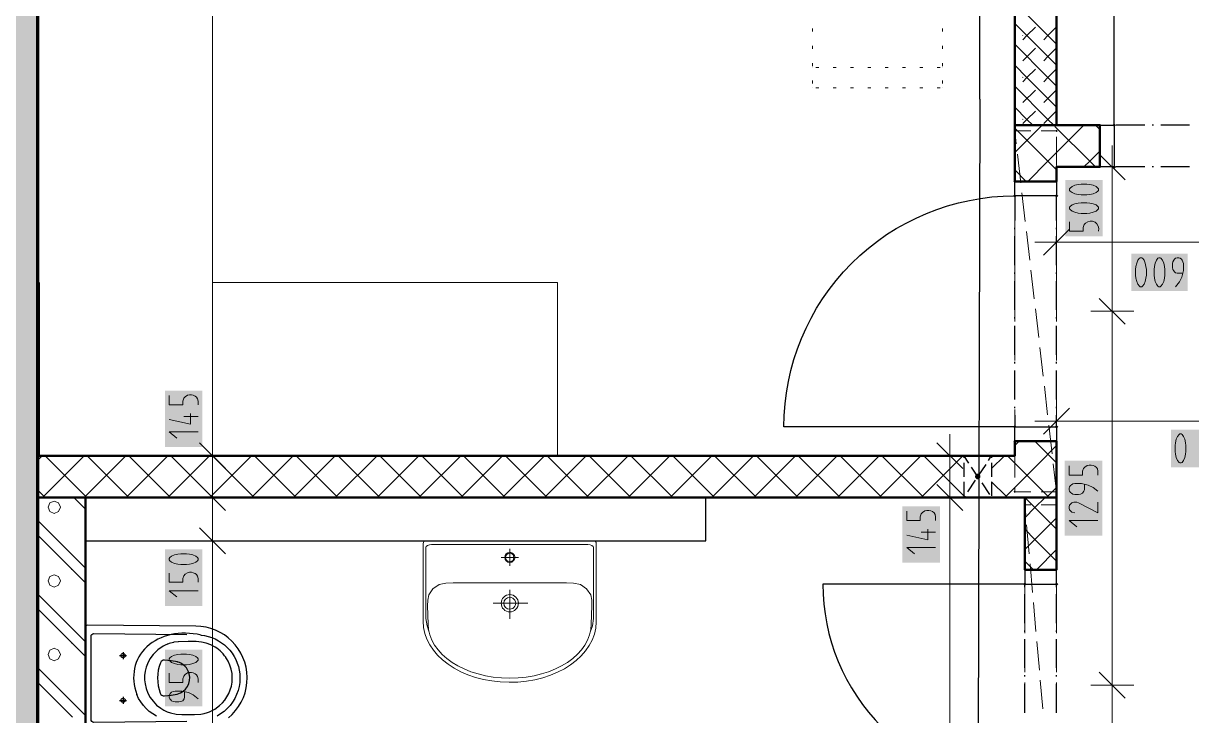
# Model space of a CAD drawing. Header units: millimetres. Extents: x 0 to 594, y 0 to 420.
# Drawn here: x 347.03 to 388.53, y 270.08 to 294.66 of the extents above; entities that cross this region are included whole.
import ezdxf

# ---------------------------------------------------------------- set-up
doc = ezdxf.new("R2010")
doc.units = ezdxf.units.MM
doc.header["$LTSCALE"] = 8
for name, color, linetype in [('PDF_Dvere', 7, 'Continuous'), ('PDF_Instalacni prizdivka do 1m', 7, 'Continuous'), ('PDF_Instalacni prizdivky', 7, 'Continuous'), ('PDF_Koty delkove', 7, 'Continuous'), ('PDF_Kuchyne', 7, 'Continuous'), ('PDF_Nabytek', 7, 'Continuous'), ('PDF_Popis Prostupy', 7, 'Continuous'), ('PDF_Preklady', 7, 'Continuous'), ('PDF_Pricky zdene', 7, 'Continuous'), ('PDF_Prostupy', 7, 'Continuous'), ('PDF_Sanita', 7, 'Continuous'), ('PDF_Steny obvodove nosne', 7, 'Continuous'), ('RED_2.5mm^2', 1, 'Continuous')]:
    doc.layers.add(name, color=color, linetype=linetype)

msp = doc.modelspace()

# ---------------------------------------------------------------- linework, layer by layer
at = {"layer": 'PDF_Dvere', "lineweight": 25}
for points in [[(385.782, 291.046), (385.782, 299.246, -0.414214), (393.982, 291.046), (393.788, 291.046)], [(382.246, 280.743), (382.246, 280.335), (374.046, 280.335, -0.414214), (382.246, 288.535), (382.246, 287.661)], [(382.605, 274.749), (375.43, 274.749, 0.414214), (382.605, 267.574), (382.605, 268.033)]]:
    msp.add_lwpolyline(points, format="xyb", dxfattribs=at)
for points in [[(385.782, 289.56), (385.27, 289.56), (385.27, 291.046), (385.782, 291.046)], [(383.732, 289.047), (383.732, 288.535), (382.246, 288.535), (382.246, 289.047)], [(383.732, 280.335), (383.732, 279.823), (382.246, 279.823), (382.246, 280.335)], [(383.732, 274.749), (383.732, 275.261), (382.605, 275.261), (382.605, 274.749)]]:
    msp.add_lwpolyline(points, close=True, dxfattribs=at)
for points in [[(386.87, 291.046), (385.845, 291.046)], [(387.177, 291.046), (387.126, 291.046)], [(388.458, 291.046), (387.433, 291.046)], [(386.87, 289.56), (385.845, 289.56)], [(387.177, 289.56), (387.126, 289.56)], [(388.458, 289.56), (387.433, 289.56)], [(383.732, 287.661), (383.732, 288.535)], [(382.246, 287.354), (382.246, 287.405)], [(383.732, 287.354), (383.732, 287.405)], [(382.246, 286.073), (382.246, 287.098)], [(383.732, 286.073), (383.732, 287.098)], [(382.246, 285.765), (382.246, 285.816)], [(383.732, 285.765), (383.732, 285.816)], [(382.246, 284.484), (382.246, 285.509)], [(383.732, 284.484), (383.732, 285.509)], [(382.246, 284.176), (382.246, 284.228)], [(382.246, 282.895), (382.246, 283.92)], [(383.732, 284.176), (383.732, 284.228)], [(383.732, 282.895), (383.732, 283.92)], [(382.246, 282.588), (382.246, 282.639)], [(383.732, 282.588), (383.732, 282.639)], [(382.246, 281.306), (382.246, 282.331)], [(383.732, 281.306), (383.732, 282.331)], [(382.246, 280.999), (382.246, 281.05)], [(383.732, 280.999), (383.732, 281.05)], [(383.732, 280.335), (383.732, 280.743)], [(382.605, 274.644), (382.605, 274.695)], [(382.605, 273.363), (382.605, 274.388)], [(383.732, 274.644), (383.732, 274.695)], [(383.732, 273.363), (383.732, 274.388)], [(382.605, 273.055), (382.605, 273.106)], [(383.732, 273.055), (383.732, 273.106)], [(382.605, 271.774), (382.605, 272.799)], [(383.732, 271.774), (383.732, 272.799)], [(382.605, 271.466), (382.605, 271.518)], [(383.732, 271.466), (383.732, 271.518)], [(382.605, 270.185), (382.605, 271.21)], [(383.732, 270.185), (383.732, 271.21)]]:
    msp.add_lwpolyline(points, dxfattribs=at)
at = {"layer": 'PDF_Dvere', "lineweight": 25, "transparency": 33554559}
for points in [[(385.846, 291.046), (385.782, 290.982), (385.782, 291.11), (385.718, 291.046)], [(385.846, 289.56), (385.782, 289.496), (385.782, 289.624), (385.718, 289.56)], [(382.246, 288.471), (382.182, 288.535), (382.31, 288.535), (382.246, 288.599)], [(383.732, 288.471), (383.668, 288.535), (383.796, 288.535), (383.732, 288.599)], [(382.246, 280.271), (382.182, 280.335), (382.31, 280.335), (382.246, 280.399)], [(383.732, 280.271), (383.668, 280.335), (383.796, 280.335), (383.732, 280.399)], [(382.605, 274.685), (382.541, 274.749), (382.669, 274.749), (382.605, 274.813)], [(383.732, 274.685), (383.668, 274.749), (383.796, 274.749), (383.732, 274.813)]]:
    msp.add_solid(points, dxfattribs=at)
at = {"layer": 'PDF_Instalacni prizdivka do 1m', "lineweight": 25}
msp.add_lwpolyline([(371.279, 277.824), (349.241, 277.824), (349.241, 276.286), (371.279, 276.286)], close=True, dxfattribs=at)
at = {"layer": 'PDF_Instalacni prizdivky', "lineweight": 50}
msp.add_lwpolyline([(347.55, 277.824), (347.55, 266.549), (349.241, 266.549), (349.241, 277.824), (347.601, 277.824)], close=True, dxfattribs=at)
at = {"layer": 'PDF_Instalacni prizdivky', "lineweight": 9}
for points in [[(348.127, 277.697), (347.971, 277.633), (347.907, 277.478), (347.971, 277.323), (348.127, 277.258), (348.282, 277.323), (348.346, 277.478)], [(348.346, 277.478), (348.282, 277.633), (348.127, 277.697)], [(349.241, 277.409), (348.826, 277.824)], [(349.241, 275.318), (349.042, 275.518), (348.78, 275.779), (347.55, 277.009)], [(348.519, 275.518), (347.55, 276.486)], [(349.241, 276.237), (349.214, 276.171), (349.241, 276.105)], [(348.78, 275.256), (348.519, 275.518)], [(349.241, 274.795), (348.78, 275.256)], [(349.241, 272.704), (349.042, 272.904), (348.78, 273.165), (347.55, 274.395)], [(348.519, 272.904), (347.55, 273.872)], [(349.241, 273.623), (349.214, 273.557), (349.241, 273.491)], [(348.78, 272.642), (348.519, 272.904)], [(349.241, 272.181), (348.78, 272.642)], [(349.241, 270.09), (349.042, 270.29), (348.78, 270.551), (347.55, 271.781)], [(348.519, 270.29), (347.55, 271.259)], [(349.241, 271.01), (349.214, 270.944), (349.241, 270.877)], [(348.78, 270.029), (348.519, 270.29)]]:
    msp.add_lwpolyline(points, dxfattribs=at)
for points in [[(348.127, 275.084), (347.971, 275.019), (347.907, 274.864), (347.971, 274.709), (348.127, 274.645), (348.282, 274.709), (348.346, 274.864), (348.282, 275.019)], [(348.127, 272.47), (347.971, 272.406), (347.907, 272.25), (347.971, 272.095), (348.127, 272.031), (348.282, 272.095), (348.346, 272.25), (348.282, 272.406)]]:
    msp.add_lwpolyline(points, close=True, dxfattribs=at)
at = {"layer": 'PDF_Instalacni prizdivky', "lineweight": 9, "transparency": 33554559}
for points in [[(348.741, 275.251), (348.718, 275.274), (348.764, 275.274), (348.741, 275.298)], [(348.741, 272.638), (348.718, 272.661), (348.764, 272.661), (348.741, 272.684)]]:
    msp.add_solid(points, dxfattribs=at)
at = {"layer": 'PDF_Koty delkove', "lineweight": 18}
for points in [[(353.751, 253.839), (353.751, 256.453), (353.751, 264.96), (353.751, 266.549), (353.751, 276.286), (353.751, 277.824), (353.751, 279.31), (353.751, 340.194), (353.751, 344.089)], [(385.713, 289.56), (385.713, 290.329)], [(386.174, 289.099), (385.251, 290.021)], [(386.481, 289.56), (385.713, 289.56), (384.944, 289.56)], [(385.713, 259.169), (385.713, 271.161), (385.713, 284.435), (385.713, 289.56)], [(384.81, 288.95), (384.605, 288.95), (384.504, 288.936), (384.384, 288.909), (384.281, 288.868), (384.213, 288.814), (384.196, 288.786), (384.196, 288.731), (384.213, 288.704), (384.281, 288.649), (384.384, 288.608), (384.504, 288.58), (384.605, 288.566), (384.81, 288.566), (384.913, 288.58), (385.033, 288.608), (385.135, 288.649), (385.204, 288.704)], [(385.204, 288.704), (385.221, 288.731), (385.221, 288.786), (385.204, 288.814), (385.135, 288.868), (385.033, 288.909), (384.913, 288.936), (384.81, 288.95)], [(383.732, 287.657), (383.732, 286.888), (383.732, 286.12)], [(384.194, 287.35), (383.271, 286.427)], [(383.732, 286.888), (382.964, 286.888)], [(410.023, 286.888), (404.431, 286.888), (399.978, 286.888), (398.492, 286.888), (389.882, 286.888), (383.732, 286.888)], [(386.538, 285.923), (386.538, 285.718), (386.552, 285.617), (386.58, 285.497), (386.621, 285.394), (386.675, 285.326), (386.703, 285.309), (386.757, 285.309), (386.785, 285.326), (386.839, 285.394), (386.88, 285.497), (386.908, 285.617), (386.922, 285.718), (386.922, 285.923), (386.908, 286.026), (386.88, 286.146), (386.839, 286.248), (386.785, 286.317), (386.757, 286.334)], [(386.757, 286.334), (386.703, 286.334), (386.675, 286.317), (386.621, 286.248), (386.58, 286.146), (386.552, 286.026), (386.538, 285.923)], [(388.208, 285.787), (388.017, 285.787), (387.962, 285.804), (387.921, 285.838), (387.894, 285.873), (387.867, 285.923), (387.853, 285.992), (387.853, 286.128), (387.867, 286.197), (387.894, 286.248), (387.921, 286.282), (387.962, 286.317), (388.017, 286.334), (388.071, 286.334), (388.126, 286.317)], [(388.126, 286.317), (388.167, 286.282), (388.194, 286.248), (388.222, 286.197), (388.236, 286.128), (388.236, 285.89), (388.181, 285.651), (388.099, 285.48), (387.962, 285.309)], [(386.174, 283.974), (385.251, 284.896)], [(386.481, 284.435), (385.713, 284.435), (384.944, 284.435)], [(352.214, 281.442), (352.214, 281.113), (352.691, 281.113), (352.691, 281.25), (352.726, 281.346), (352.777, 281.401), (352.863, 281.455), (352.93, 281.469), (352.999, 281.469), (353.068, 281.455), (353.135, 281.428), (353.186, 281.387), (353.221, 281.333), (353.239, 281.25)], [(353.239, 281.25), (353.239, 281.113)], [(384.194, 281), (383.271, 280.078)], [(383.732, 281.308), (383.732, 280.539), (383.732, 279.77)], [(352.965, 280.812), (352.965, 280.428), (352.214, 280.593)], [(353.239, 280.703), (352.726, 280.703)], [(383.732, 280.539), (382.964, 280.539)], [(410.075, 280.539), (406.452, 280.539), (399.62, 280.539), (398.492, 280.539), (383.732, 280.539)], [(353.239, 280.155), (352.214, 280.155), (352.486, 279.936)], [(354.212, 278.849), (353.29, 279.771)], [(380.407, 278.849), (379.484, 279.771)], [(379.946, 279.31), (379.946, 280.079)], [(354.52, 279.31), (353.751, 279.31), (352.983, 279.31)], [(380.714, 279.31), (379.946, 279.31), (379.177, 279.31)], [(379.946, 253.839), (379.946, 256.606), (379.946, 257.631), (379.946, 277.824), (379.946, 279.31)], [(384.175, 278.949), (384.175, 278.62), (384.653, 278.62), (384.653, 278.757), (384.688, 278.852), (384.739, 278.907), (384.824, 278.962), (384.892, 278.976), (384.96, 278.976), (385.029, 278.962), (385.097, 278.935), (385.148, 278.894), (385.183, 278.839), (385.2, 278.757), (385.2, 278.62)], [(354.212, 277.363), (353.29, 278.285)], [(380.407, 277.363), (379.484, 278.285)], [(385.2, 278.045), (385.029, 278.182), (384.858, 278.264), (384.619, 278.319), (384.379, 278.319), (384.311, 278.305), (384.26, 278.278), (384.226, 278.25), (384.192, 278.209), (384.175, 278.154), (384.175, 278.1), (384.192, 278.045), (384.226, 278.004), (384.26, 277.977), (384.311, 277.949), (384.379, 277.935), (384.516, 277.935), (384.584, 277.949), (384.653, 277.977), (384.704, 278.045), (384.721, 278.1), (384.721, 278.291)], [(354.52, 277.824), (353.751, 277.824), (352.983, 277.824)], [(380.714, 277.824), (379.946, 277.824), (379.177, 277.824)], [(384.448, 277.662), (384.345, 277.662), (384.278, 277.634), (384.226, 277.593), (384.192, 277.552), (384.175, 277.497), (384.175, 277.443), (384.192, 277.388), (384.226, 277.347), (384.278, 277.306), (384.379, 277.278)], [(385.2, 277.662), (385.2, 277.278), (384.516, 277.634), (384.448, 277.662)], [(378.408, 277.336), (378.408, 277.007), (378.886, 277.007), (378.886, 277.144), (378.921, 277.24), (378.972, 277.295), (379.057, 277.349), (379.125, 277.363), (379.193, 277.363), (379.262, 277.349), (379.33, 277.322), (379.381, 277.281), (379.416, 277.226), (379.433, 277.144), (379.433, 277.007)], [(385.2, 277.004), (384.175, 277.004), (384.448, 276.786)], [(354.212, 275.825), (353.29, 276.748)], [(379.159, 276.706), (379.159, 276.322), (378.408, 276.487)], [(379.433, 276.597), (378.921, 276.597)], [(354.52, 276.286), (353.751, 276.286), (352.983, 276.286)], [(379.433, 276.049), (378.408, 276.049), (378.681, 275.83)], [(352.214, 275.141), (352.214, 274.813), (352.691, 274.813), (352.691, 274.95), (352.726, 275.045), (352.777, 275.1), (352.863, 275.154)], [(352.863, 275.154), (352.93, 275.168), (352.999, 275.168), (353.068, 275.154), (353.135, 275.127), (353.186, 275.086), (353.221, 275.032), (353.239, 274.95), (353.239, 274.813)], [(353.239, 274.511), (352.214, 274.511), (352.486, 274.293)], [(352.214, 271.582), (352.214, 271.254), (352.691, 271.254), (352.691, 271.391), (352.726, 271.486), (352.777, 271.541), (352.863, 271.596), (352.93, 271.61), (352.999, 271.61), (353.068, 271.596), (353.135, 271.568), (353.186, 271.527), (353.221, 271.473), (353.239, 271.391), (353.239, 271.254)], [(386.174, 270.7), (385.251, 271.623)], [(386.481, 271.161), (385.713, 271.161), (384.944, 271.161)], [(353.239, 270.679), (353.068, 270.816), (352.896, 270.898), (352.658, 270.952), (352.418, 270.952), (352.35, 270.938), (352.299, 270.911), (352.265, 270.884), (352.23, 270.843), (352.214, 270.788), (352.214, 270.734), (352.23, 270.679), (352.265, 270.638), (352.299, 270.611), (352.35, 270.583), (352.418, 270.569), (352.555, 270.569), (352.623, 270.583)], [(352.623, 270.583), (352.691, 270.611), (352.743, 270.679), (352.76, 270.734), (352.76, 270.925)]]:
    msp.add_lwpolyline(points, dxfattribs=at)
for points in [[(384.81, 288.293), (384.605, 288.293), (384.504, 288.279), (384.384, 288.252), (384.281, 288.211), (384.213, 288.157), (384.196, 288.129), (384.196, 288.074), (384.213, 288.046), (384.281, 287.992), (384.384, 287.951), (384.504, 287.923), (384.605, 287.909), (384.81, 287.909), (384.913, 287.923), (385.033, 287.951), (385.135, 287.992), (385.204, 288.046), (385.221, 288.074), (385.221, 288.129), (385.204, 288.157), (385.135, 288.211), (385.033, 288.252), (384.913, 288.279)], [(387.196, 285.923), (387.196, 285.718), (387.21, 285.617), (387.237, 285.497), (387.278, 285.394), (387.332, 285.326), (387.36, 285.309), (387.414, 285.309), (387.442, 285.326), (387.496, 285.394), (387.537, 285.497), (387.565, 285.617), (387.579, 285.718), (387.579, 285.923), (387.565, 286.026), (387.537, 286.146), (387.496, 286.248), (387.442, 286.317), (387.414, 286.334), (387.36, 286.334), (387.332, 286.317), (387.278, 286.248), (387.237, 286.146), (387.21, 286.026)], [(387.945, 279.668), (387.945, 279.463), (387.959, 279.362), (387.986, 279.242), (388.027, 279.14), (388.082, 279.071), (388.11, 279.055), (388.164, 279.055), (388.192, 279.071), (388.246, 279.14), (388.287, 279.242), (388.315, 279.362), (388.329, 279.463), (388.329, 279.668), (388.315, 279.771), (388.287, 279.891), (388.246, 279.993), (388.192, 280.062), (388.164, 280.08), (388.11, 280.08), (388.082, 280.062), (388.027, 279.993), (387.986, 279.891), (387.959, 279.771)], [(352.828, 275.825), (352.623, 275.825), (352.521, 275.811), (352.401, 275.784), (352.299, 275.743), (352.23, 275.689), (352.214, 275.661), (352.214, 275.607), (352.23, 275.579), (352.299, 275.525), (352.401, 275.484), (352.521, 275.456), (352.623, 275.442), (352.828, 275.442), (352.93, 275.456), (353.05, 275.484), (353.153, 275.525), (353.221, 275.579), (353.239, 275.607), (353.239, 275.661), (353.221, 275.689), (353.153, 275.743), (353.05, 275.784), (352.93, 275.811)], [(352.828, 272.267), (352.623, 272.267), (352.521, 272.253), (352.401, 272.225), (352.299, 272.184), (352.23, 272.13), (352.214, 272.102), (352.214, 272.048), (352.23, 272.02), (352.299, 271.966), (352.401, 271.925), (352.521, 271.897), (352.623, 271.883), (352.828, 271.883), (352.93, 271.897), (353.05, 271.925), (353.153, 271.966), (353.221, 272.02), (353.239, 272.048), (353.239, 272.102), (353.221, 272.13), (353.153, 272.184), (353.05, 272.225), (352.93, 272.253)]]:
    msp.add_lwpolyline(points, close=True, dxfattribs=at)
msp.add_lwpolyline([(384.196, 287.609), (384.196, 287.28), (384.674, 287.28), (384.674, 287.417), (384.709, 287.513), (384.76, 287.568, -0.753191), (385.221, 287.28)], format="xyb", dxfattribs=at)
at = {"layer": 'PDF_Koty delkove', "color": 7, "lineweight": 18, "true_color": 0xffffff, "transparency": 33554559}
for points in [[(385.375, 287.099), (385.375, 289.103), (384.043, 287.099), (384.043, 289.103)], [(388.39, 286.488), (386.385, 286.488), (388.39, 285.156), (386.385, 285.156)], [(353.392, 279.618), (353.392, 281.622), (352.06, 279.618), (352.06, 281.622)], [(390.454, 280.233), (387.792, 280.233), (390.454, 278.901), (387.792, 278.901)], [(385.354, 276.467), (385.354, 279.129), (384.021, 276.467), (384.021, 279.129)], [(379.587, 275.511), (379.587, 277.516), (378.254, 275.511), (378.254, 277.516)], [(353.392, 273.974), (353.392, 275.979), (352.06, 273.974), (352.06, 275.979)], [(353.392, 270.415), (353.392, 272.42), (352.06, 270.415), (352.06, 272.42)]]:
    msp.add_solid(points, dxfattribs=at)
at = {"layer": 'PDF_Kuchyne', "lineweight": 13}
msp.add_lwpolyline([(347.601, 303.91), (359.901, 303.91), (359.901, 297.76), (353.751, 297.76), (353.751, 285.46), (366, 285.46), (366, 279.31), (347.601, 279.31), (347.601, 285.46)], dxfattribs=at)
at = {"layer": 'PDF_Nabytek', "lineweight": 13}
for points in [[(375.067, 294.375), (375.067, 294.477)], [(379.679, 294.375), (379.679, 294.477)], [(375.067, 293.76), (375.067, 293.862)], [(379.679, 293.76), (379.679, 293.862)], [(375.067, 293.145), (375.067, 293.247)], [(375.067, 293.093), (375.067, 293.093)], [(375.287, 293.093), (375.185, 293.093)], [(375.902, 293.093), (375.8, 293.093)], [(376.517, 293.093), (376.415, 293.093)], [(377.132, 293.093), (377.03, 293.093)], [(377.747, 293.093), (377.645, 293.093)], [(378.362, 293.093), (378.26, 293.093)], [(378.977, 293.093), (378.875, 293.093)], [(379.592, 293.093), (379.49, 293.093)], [(379.679, 293.145), (379.679, 293.247)], [(379.679, 293.093), (379.679, 293.093)], [(375.067, 292.53), (375.067, 292.632)], [(379.679, 292.53), (379.679, 292.632)], [(375.067, 292.376), (375.067, 292.376)], [(375.067, 292.376), (375.067, 292.376)], [(375.287, 292.376), (375.185, 292.376)], [(375.902, 292.376), (375.8, 292.376)], [(376.517, 292.376), (376.415, 292.376)], [(377.132, 292.376), (377.03, 292.376)], [(377.747, 292.376), (377.645, 292.376)], [(378.362, 292.376), (378.26, 292.376)], [(378.977, 292.376), (378.875, 292.376)], [(379.592, 292.376), (379.49, 292.376)], [(379.679, 292.376), (379.679, 292.376)], [(379.679, 292.376), (379.679, 292.376)]]:
    msp.add_lwpolyline(points, dxfattribs=at)
at = {"layer": 'PDF_Popis Prostupy', "lineweight": 25}
msp.add_lwpolyline([(380.974, 278.51), (380.983, 278.518), (380.991, 278.527), (380.998, 278.537), (381.003, 278.548), (381.005, 278.56), (381.006, 278.572), (381.005, 278.584), (381.002, 278.596), (380.997, 278.607), (380.99, 278.617), (380.982, 278.626), (380.972, 278.633), (380.962, 278.639), (380.95, 278.643), (380.938, 278.645), (380.926, 278.645), (380.914, 278.643), (380.903, 278.639), (380.892, 278.634), (380.882, 278.626), (380.874, 278.618), (380.867, 278.608), (380.862, 278.597), (380.859, 278.585), (380.858, 278.573), (380.858, 278.561), (380.861, 278.549), (380.865, 278.538), (380.872, 278.527), (380.88, 278.518), (380.889, 278.51), (380.899, 278.504), (380.911, 278.5), (380.923, 278.497), (380.935, 278.497), (380.947, 278.498), (380.958, 278.502), (380.969, 278.507)], close=True, dxfattribs=at)
for points in [[(380.871, 278.529), (380.871, 278.529)], [(380.89, 278.632), (380.89, 278.632)], [(380.974, 278.51), (380.974, 278.51)], [(380.993, 278.613), (380.993, 278.613)]]:
    msp.add_lwpolyline(points, dxfattribs=at)
at = {"layer": 'PDF_Popis Prostupy', "lineweight": 25, "transparency": 33554559}
for points in [[(380.926, 278.645), (380.865, 278.602), (380.858, 278.565)], [(380.926, 278.645), (380.858, 278.565), (380.963, 278.638)], [(380.963, 278.638), (380.858, 278.565), (380.871, 278.529)], [(380.865, 278.602), (380.926, 278.645), (380.89, 278.632)], [(380.963, 278.638), (380.871, 278.529), (380.993, 278.613)], [(380.993, 278.613), (380.871, 278.529), (380.9, 278.504)], [(380.993, 278.613), (380.9, 278.504), (381.006, 278.577)], [(381.006, 278.577), (380.9, 278.504), (380.938, 278.497)], [(381.006, 278.577), (380.938, 278.497), (380.999, 278.54)], [(380.999, 278.54), (380.938, 278.497), (380.974, 278.51)]]:
    msp.add_solid(points, dxfattribs=at)
at = {"layer": 'PDF_Preklady', "lineweight": 18}
for points in [[(382.3, 290.377), (382.246, 290.841), (382.821, 290.841)], [(382.246, 289.609), (382.246, 290.634)], [(383.732, 290.841), (383.18, 290.841)], [(383.732, 290.841), (383.732, 290.841)], [(383.732, 289.609), (383.732, 290.634)], [(382.459, 289.003), (382.341, 290.021)], [(382.246, 288.225), (382.246, 289.047), (382.246, 289.25)], [(383.732, 288.225), (383.732, 289.047), (383.732, 289.25)], [(382.619, 287.628), (382.501, 288.646)], [(382.246, 286.841), (382.246, 287.866)], [(383.732, 286.841), (383.732, 287.866)], [(382.778, 286.253), (382.66, 287.272)], [(382.246, 285.458), (382.246, 286.483)], [(383.732, 285.458), (383.732, 286.483)], [(382.938, 284.879), (382.82, 285.897)], [(382.246, 284.074), (382.246, 285.099)], [(383.732, 284.074), (383.732, 285.099)], [(383.097, 283.504), (382.979, 284.523)], [(382.246, 282.69), (382.246, 283.715)], [(383.732, 282.69), (383.732, 283.715)], [(383.257, 282.13), (383.139, 283.148)], [(382.246, 281.306), (382.246, 282.331)], [(383.732, 281.306), (383.732, 282.331)], [(383.416, 280.755), (383.298, 281.774)], [(382.246, 279.923), (382.246, 280.948)], [(383.732, 279.923), (383.732, 280.948)], [(383.576, 279.381), (383.457, 280.399)], [(382.246, 279.31), (382.246, 279.564)], [(382.246, 278.539), (382.246, 279.31)], [(383.732, 279.31), (383.732, 279.564)], [(383.732, 278.539), (383.732, 279.31)], [(383.18, 278.029), (383.732, 278.029), (383.617, 279.025)], [(382.246, 278.029), (382.246, 278.18)], [(383.732, 278.029), (383.732, 278.18)], [(382.821, 278.029), (382.246, 278.029)], [(382.637, 277.208), (382.605, 277.568)], [(382.821, 277.568), (382.605, 277.568)], [(382.605, 277.155), (382.605, 277.568)], [(383.732, 277.568), (383.18, 277.568)], [(383.732, 277.155), (383.732, 277.568)], [(382.758, 275.829), (382.668, 276.85)], [(382.605, 275.771), (382.605, 276.796)], [(383.732, 275.771), (383.732, 276.796)], [(382.605, 275.261), (382.605, 275.413)], [(382.605, 274.388), (382.605, 275.261)], [(382.879, 274.451), (382.789, 275.472)], [(383.732, 275.261), (383.732, 275.413)], [(383.732, 274.388), (383.732, 275.261)], [(382.605, 273.004), (382.605, 274.029)], [(383, 273.073), (382.911, 274.094)], [(383.732, 273.004), (383.732, 274.029)], [(383.122, 271.694), (383.032, 272.715)], [(382.605, 271.62), (382.605, 272.645)], [(383.732, 271.62), (383.732, 272.645)], [(382.605, 270.236), (382.605, 271.261)], [(383.243, 270.316), (383.153, 271.337)], [(383.732, 270.236), (383.732, 271.261)]]:
    msp.add_lwpolyline(points, dxfattribs=at)
at = {"layer": 'PDF_Preklady', "lineweight": 18, "transparency": 33554559}
for points in [[(382.251, 290.795), (382.2, 290.836), (382.292, 290.846), (382.241, 290.887)], [(382.292, 290.841), (382.246, 290.795), (382.246, 290.887), (382.2, 290.841)], [(382.246, 290.795), (382.2, 290.841), (382.292, 290.841), (382.246, 290.887)], [(383.732, 290.795), (383.686, 290.841), (383.778, 290.841), (383.732, 290.887)], [(383.778, 290.841), (383.732, 290.795), (383.732, 290.887), (383.686, 290.841)], [(383.732, 289.514), (383.686, 289.56), (383.778, 289.56), (383.732, 289.606)], [(383.732, 289.514), (383.686, 289.56), (383.778, 289.56), (383.732, 289.606)], [(382.246, 289.001), (382.2, 289.047), (382.292, 289.047), (382.246, 289.094)], [(382.246, 289.001), (382.2, 289.047), (382.292, 289.047), (382.246, 289.094)], [(383.732, 289.001), (383.686, 289.047), (383.778, 289.047), (383.732, 289.094)], [(383.732, 289.001), (383.686, 289.047), (383.778, 289.047), (383.732, 289.094)], [(382.246, 279.776), (382.2, 279.823), (382.292, 279.823), (382.246, 279.869)], [(382.246, 279.776), (382.2, 279.823), (382.292, 279.823), (382.246, 279.869)], [(383.732, 279.776), (383.686, 279.823), (383.778, 279.823), (383.732, 279.869)], [(383.732, 279.776), (383.686, 279.823), (383.778, 279.823), (383.732, 279.869)], [(382.246, 279.264), (382.2, 279.31), (382.292, 279.31), (382.246, 279.356)], [(382.246, 279.264), (382.2, 279.31), (382.292, 279.31), (382.246, 279.356)], [(383.732, 279.264), (383.686, 279.31), (383.778, 279.31), (383.732, 279.356)], [(383.732, 279.264), (383.686, 279.31), (383.778, 279.31), (383.732, 279.356)], [(382.246, 277.983), (382.2, 278.029), (382.292, 278.029), (382.246, 278.075)], [(382.292, 278.029), (382.246, 277.983), (382.246, 278.075), (382.2, 278.029)], [(383.778, 278.029), (383.732, 277.983), (383.732, 278.075), (383.686, 278.029)], [(383.732, 277.983), (383.686, 278.029), (383.778, 278.029), (383.732, 278.075)], [(383.738, 277.983), (383.687, 278.023), (383.778, 278.034), (383.727, 278.075)], [(382.651, 277.568), (382.605, 277.521), (382.605, 277.614), (382.559, 277.568)], [(382.605, 277.521), (382.559, 277.568), (382.651, 277.568), (382.605, 277.614)], [(382.609, 277.522), (382.559, 277.563), (382.651, 277.572), (382.601, 277.613)], [(383.732, 277.521), (383.686, 277.568), (383.778, 277.568), (383.732, 277.614)], [(383.778, 277.568), (383.732, 277.521), (383.732, 277.614), (383.686, 277.568)], [(382.605, 275.215), (382.559, 275.261), (382.651, 275.261), (382.605, 275.307)], [(382.605, 275.215), (382.559, 275.261), (382.651, 275.261), (382.605, 275.307)], [(383.732, 275.215), (383.686, 275.261), (383.778, 275.261), (383.732, 275.307)], [(383.732, 275.215), (383.686, 275.261), (383.778, 275.261), (383.732, 275.307)]]:
    msp.add_solid(points, dxfattribs=at)
at = {"layer": 'PDF_Pricky zdene', "lineweight": 50}
msp.add_lwpolyline([(383.732, 291.046), (383.732, 340.194), (383.732, 340.348), (382.246, 340.348), (382.246, 340.194), (382.246, 291.046), (383.732, 291.046)], close=True, dxfattribs=at)
at = {"layer": 'PDF_Pricky zdene', "lineweight": 9}
for points in [[(383.732, 293.916), (383.425, 294.224), (382.246, 295.402)], [(383.425, 293.481), (382.682, 294.224), (382.246, 294.659)], [(382.533, 294.075), (382.682, 294.224), (382.979, 294.521)], [(383.276, 294.075), (383.425, 294.224), (383.722, 294.521)], [(383.732, 292.43), (383.425, 292.737), (382.246, 293.916)], [(382.533, 293.332), (382.979, 293.778)], [(383.732, 293.173), (383.425, 293.481), (383.276, 293.332)], [(383.425, 293.481), (383.722, 293.778)], [(383.425, 291.994), (382.682, 292.737), (382.246, 293.173)], [(382.533, 292.589), (382.682, 292.737), (382.979, 293.035)], [(383.276, 292.589), (383.425, 292.737), (383.722, 293.035)], [(383.732, 290.944), (383.63, 291.046), (383.425, 291.251), (382.246, 292.43)], [(382.533, 291.846), (382.979, 292.292)], [(383.425, 291.994), (383.722, 292.292)], [(383.732, 291.687), (383.425, 291.994), (383.276, 291.846)], [(382.887, 291.046), (382.682, 291.251), (382.246, 291.687)], [(382.533, 291.103), (382.682, 291.251), (382.979, 291.548)], [(383.276, 291.103), (383.425, 291.251), (383.722, 291.548)], [(383.22, 291.046), (382.246, 290.072)], [(383.732, 289.457), (383.732, 289.458), (383.425, 289.765), (382.246, 290.944)], [(384.706, 291.046), (383.732, 290.072)], [(385.116, 289.56), (384.911, 289.765), (383.732, 290.944)], [(385.27, 290.893), (385.116, 291.046)], [(385.27, 290.123), (384.911, 289.765), (384.706, 289.56)], [(383.732, 290.072), (383.425, 289.765), (382.707, 289.047)], [(382.656, 289.047), (382.246, 289.457)], [(382.4, 279.823), (382.246, 279.669)], [(383.476, 279.31), (383.425, 279.361), (382.964, 279.823)], [(347.704, 279.31), (347.55, 279.156)], [(349.19, 279.31), (347.755, 277.875), (347.704, 277.824)], [(349.293, 277.824), (349.241, 277.875), (347.806, 279.31)], [(350.676, 279.31), (349.241, 277.875), (349.19, 277.824)], [(350.779, 277.824), (350.728, 277.875), (349.293, 279.31)], [(352.163, 279.31), (350.728, 277.875), (350.676, 277.824)], [(352.265, 277.824), (352.214, 277.875), (350.779, 279.31)], [(353.649, 279.31), (352.214, 277.875), (352.163, 277.824)], [(353.751, 277.824), (353.7, 277.875), (352.265, 279.31)], [(355.135, 279.31), (353.7, 277.875), (353.649, 277.824)], [(355.238, 277.824), (355.186, 277.875), (353.751, 279.31)], [(356.621, 279.31), (355.186, 277.875), (355.135, 277.824)], [(356.724, 277.824), (356.673, 277.875), (355.238, 279.31)], [(358.108, 279.31), (356.673, 277.875), (356.621, 277.824)], [(358.21, 277.824), (358.159, 277.875), (356.724, 279.31)], [(359.594, 279.31), (358.159, 277.875), (358.108, 277.824)], [(359.696, 277.824), (359.645, 277.875), (358.21, 279.31)], [(361.08, 279.31), (359.645, 277.875), (359.594, 277.824)], [(361.183, 277.824), (361.131, 277.875), (359.696, 279.31)], [(362.566, 279.31), (361.131, 277.875), (361.08, 277.824)], [(362.669, 277.824), (362.618, 277.875), (361.183, 279.31)], [(364.053, 279.31), (362.618, 277.875), (362.566, 277.824)], [(364.155, 277.824), (364.104, 277.875), (362.669, 279.31)], [(365.539, 279.31), (364.104, 277.875), (364.053, 277.824)], [(365.641, 277.824), (365.59, 277.875), (364.155, 279.31)], [(367.025, 279.31), (365.59, 277.875), (365.539, 277.824)], [(367.128, 277.824), (367.076, 277.875), (365.641, 279.31)], [(368.511, 279.31), (367.076, 277.875), (367.025, 277.824)], [(368.614, 277.824), (368.563, 277.875), (367.128, 279.31)], [(369.997, 279.31), (368.563, 277.875), (368.511, 277.824)], [(370.1, 277.824), (370.049, 277.875), (368.614, 279.31)], [(371.484, 279.31), (370.049, 277.875), (369.997, 277.824)], [(371.586, 277.824), (371.535, 277.875), (370.1, 279.31)], [(372.97, 279.31), (371.535, 277.875), (371.484, 277.824)], [(373.072, 277.824), (373.021, 277.875), (371.586, 279.31)], [(374.456, 279.31), (373.021, 277.875), (372.97, 277.824)], [(374.559, 277.824), (374.507, 277.875), (373.072, 279.31)], [(375.942, 279.31), (374.507, 277.875), (374.456, 277.824)], [(376.045, 277.824), (375.994, 277.875), (374.559, 279.31)], [(377.429, 279.31), (375.994, 277.875), (375.942, 277.824)], [(377.531, 277.824), (377.48, 277.875), (376.045, 279.31)], [(378.915, 279.31), (377.48, 277.875), (377.429, 277.824)], [(379.017, 277.824), (378.966, 277.875), (377.531, 279.31)], [(380.401, 279.31), (378.966, 277.875), (378.915, 277.824)], [(380.504, 277.824), (380.452, 277.875), (379.017, 279.31)], [(380.504, 279.31), (380.504, 279.31)], [(381.887, 279.31), (381.427, 278.85)], [(383.374, 279.31), (381.939, 277.875), (381.887, 277.824)], [(383.425, 277.875), (381.99, 279.31)], [(383.732, 279.669), (383.732, 279.669), (383.425, 279.361), (383.374, 279.31)], [(383.732, 279.054), (383.476, 279.31)], [(347.806, 277.824), (347.755, 277.875), (347.55, 278.08)], [(381.939, 277.875), (381.425, 278.38)], [(383.732, 278.183), (383.425, 277.875), (383.374, 277.824)], [(380.452, 277.875), (380.401, 277.824)], [(381.99, 277.824), (381.939, 277.875)], [(383.732, 276.696), (382.964, 277.465), (382.605, 277.824)], [(383.322, 277.824), (382.964, 277.465)], [(383.476, 277.824), (383.425, 277.875)], [(383.732, 277.824), (383.732, 277.824)], [(382.964, 277.465), (382.605, 277.106)], [(383.732, 277.106), (382.964, 276.338)], [(383.732, 275.569), (382.964, 276.338), (382.605, 276.696)], [(382.964, 276.338), (382.605, 275.979)], [(383.732, 275.979), (383.015, 275.261)], [(382.912, 275.261), (382.605, 275.569)]]:
    msp.add_lwpolyline(points, dxfattribs=at)
at = {"layer": 'PDF_Pricky zdene', "lineweight": 50}
for points in [[(383.732, 289.56), (385.27, 289.56), (385.27, 291.046), (383.732, 291.046), (383.732, 291.046), (382.246, 291.046), (382.246, 290.841), (382.246, 289.047)], [(383.732, 289.047), (383.732, 289.56)], [(383.732, 289.047), (382.246, 289.047)], [(382.246, 279.823), (383.732, 279.823)], [(382.246, 279.823), (382.246, 279.31)], [(383.732, 279.31), (383.732, 279.823)], [(382.246, 279.31), (347.601, 279.31), (347.55, 279.31), (347.55, 277.824), (347.601, 277.824), (382.605, 277.824), (383.732, 277.824), (383.732, 278.029), (383.732, 279.31)], [(383.732, 275.261), (382.605, 275.261), (382.605, 277.568), (382.605, 277.824), (383.732, 277.824), (383.732, 277.568), (383.732, 275.261)]]:
    msp.add_lwpolyline(points, dxfattribs=at)
at = {"layer": 'PDF_Pricky zdene', "lineweight": 9, "transparency": 33554559}
for points in [[(382.533, 294.204), (382.51, 294.227), (382.556, 294.227), (382.533, 294.25)], [(383.425, 294.201), (383.402, 294.224), (383.448, 294.224), (383.425, 294.247)], [(382.533, 292.717), (382.51, 292.74), (382.556, 292.74), (382.533, 292.763)], [(383.425, 292.714), (383.402, 292.737), (383.448, 292.737), (383.425, 292.76)], [(382.533, 291.231), (382.51, 291.254), (382.556, 291.254), (382.533, 291.277)], [(383.425, 291.228), (383.402, 291.251), (383.448, 291.251), (383.425, 291.274)]]:
    msp.add_solid(points, dxfattribs=at)
at = {"layer": 'PDF_Prostupy', "lineweight": 25}
for points in [[(380.436, 279.314), (380.436, 279.228)], [(380.604, 279.314), (380.436, 279.314)], [(380.616, 279.044), (380.436, 279.314)], [(381.273, 279.314), (380.778, 279.314)], [(381.312, 279.141), (381.427, 279.314), (381.427, 279.228)], [(380.436, 279.054), (380.436, 278.559)], [(380.987, 278.488), (380.713, 278.9)], [(381.215, 278.996), (380.941, 278.584)], [(381.427, 279.054), (381.427, 278.559)], [(380.436, 278.385), (380.436, 277.89)], [(380.844, 278.44), (380.57, 278.028)], [(381.358, 277.931), (381.084, 278.343)], [(381.427, 278.385), (381.427, 277.89)], [(380.473, 277.883), (380.436, 277.828)], [(380.604, 277.828), (380.436, 277.828)], [(381.273, 277.828), (380.778, 277.828)]]:
    msp.add_lwpolyline(points, dxfattribs=at)
at = {"layer": 'PDF_Prostupy', "lineweight": 25, "transparency": 33554559}
for points in [[(380.454, 279.288), (380.411, 279.297), (380.462, 279.331), (380.419, 279.34)], [(381.458, 279.314), (381.427, 279.283), (381.427, 279.345), (381.396, 279.314)], [(381.427, 279.345), (381.458, 279.314), (381.396, 279.314), (381.427, 279.283)], [(381.444, 279.34), (381.453, 279.297), (381.401, 279.331), (381.41, 279.288)], [(380.454, 277.854), (380.462, 277.811), (380.411, 277.845), (380.419, 277.802)], [(381.427, 277.859), (381.458, 277.828), (381.396, 277.828), (381.427, 277.797)], [(381.458, 277.828), (381.427, 277.797), (381.427, 277.859), (381.396, 277.828)], [(381.444, 277.802), (381.401, 277.811), (381.453, 277.845), (381.41, 277.854)]]:
    msp.add_solid(points, dxfattribs=at)
at = {"layer": 'PDF_Sanita', "lineweight": 13}
for points in [[(361.234, 273.435), (361.234, 276.192, -0.414092), (361.325, 276.286), (361.328, 276.286), (361.347, 276.286), (367.27, 276.286), (367.29, 276.286), (367.293, 276.286), (367.29, 276.286), (367.27, 276.286)], [(367.29, 276.286, -0.414219), (367.384, 276.192), (367.384, 273.424, -0.003389), (367.384, 273.405)]]:
    msp.add_lwpolyline(points, format="xyb", dxfattribs=at)
for points in [[(361.329, 276.044), (361.329, 274.537)], [(367.084, 276.151), (361.534, 276.151)], [(364.309, 276.004), (364.309, 275.393)], [(367.289, 276.044), (367.289, 273.532), (367.248, 273.263), (367.168, 273.044)], [(364.003, 275.699), (364.614, 275.699)], [(367.206, 273.333), (367.227, 273.98), (367.223, 274.178), (367.184, 274.367), (367.04, 274.583), (366.822, 274.73), (366.579, 274.786), (366.325, 274.793), (362.293, 274.793), (362.039, 274.786), (361.796, 274.73), (361.578, 274.583), (361.433, 274.367), (361.394, 274.178), (361.39, 273.98), (361.412, 273.333)], [(361.326, 273.525), (361.329, 274.537)], [(364.309, 274.547), (364.309, 273.518)], [(363.717, 274.071), (364.952, 274.071)], [(361.329, 273.532), (361.37, 273.263), (361.449, 273.044)]]:
    msp.add_lwpolyline(points, dxfattribs=at)
for points in [[(364.309, 275.877, 0.999933), (364.309, 275.52, 0.414219), (364.487, 275.699, 0.414219)], [(364.309, 275.849, 0.999919), (364.309, 275.548, 0.999969)], [(364.309, 274.376, 0.999985), (364.309, 273.765, 0.414217), (364.614, 274.071, 0.414246)], [(364.309, 273.859, 1.000064), (364.309, 274.282, 0.999998)]]:
    msp.add_lwpolyline(points, format="xyb", close=True, dxfattribs=at)
at = {"layer": 'PDF_Sanita', "lineweight": 25}
msp.add_lwpolyline([(354.317, 270), (354.451, 270.123), (354.571, 270.258), (354.678, 270.405), (354.77, 270.561), (354.846, 270.725), (354.906, 270.895), (354.948, 271.071), (354.973, 271.25), (354.98, 271.432, 0.409113), (353.152, 273.261), (349.294, 273.296), (349.293, 273.296), (349.257, 273.281), (349.242, 273.245), (349.241, 269.59)], format="xyb", dxfattribs=at)
for points in [[(352.833, 269.869), (349.539, 269.841), (349.5, 269.848), (349.466, 269.87), (349.444, 269.903), (349.435, 269.943), (349.435, 269.944), (349.437, 272.892), (349.437, 272.892), (349.445, 272.932), (349.467, 272.965), (349.501, 272.987), (349.54, 272.994), (352.834, 272.964)], [(354.22, 272.156), (354.182, 272.208), (354.13, 272.271), (354.021, 272.38), (353.9, 272.476), (353.849, 272.509), (353.694, 272.593), (353.528, 272.655), (353.522, 272.656), (353.36, 272.691), (353.17, 272.71), (353.17, 272.71), (353.15, 272.711), (352.883, 272.717), (352.541, 272.705), (352.529, 272.704), (352.377, 272.683), (352.365, 272.681), (352.212, 272.639), (352.065, 272.578), (352.001, 272.545), (351.811, 272.416), (351.647, 272.255), (351.529, 272.093), (351.437, 271.914), (351.395, 271.798), (351.359, 271.653), (351.34, 271.504), (351.339, 271.354), (351.355, 271.205), (351.394, 271.038), (351.455, 270.878), (351.537, 270.727), (351.638, 270.588), (351.765, 270.457), (351.909, 270.344), (351.909, 270.344), (352.022, 270.276), (352.142, 270.22), (352.261, 270.179), (352.456, 270.136), (352.664, 270.121), (352.664, 270.121), (352.895, 270.115), (353.108, 270.12), (353.337, 270.137), (353.453, 270.158), (353.567, 270.19), (353.567, 270.19), (353.647, 270.22), (353.647, 270.219), (353.834, 270.313), (354.003, 270.436), (354.101, 270.529), (354.188, 270.632), (354.264, 270.742), (354.328, 270.861), (354.382, 270.993), (354.421, 271.131), (354.445, 271.272), (354.453, 271.416), (354.444, 271.571), (354.416, 271.724), (354.37, 271.872), (354.307, 272.014), (354.307, 272.014), (354.25, 272.112), (354.228, 272.144), (354.22, 272.156)], [(353.341, 272.94), (353.47, 272.922), (353.599, 272.892), (353.724, 272.852), (353.846, 272.801), (353.963, 272.739), (354.074, 272.668), (354.178, 272.588), (354.275, 272.498), (354.365, 272.401), (354.445, 272.296), (354.516, 272.185), (354.578, 272.068), (354.629, 271.947), (354.669, 271.822), (354.698, 271.693), (354.716, 271.562), (354.724, 271.412), (354.716, 271.262), (354.694, 271.114), (354.657, 270.968), (354.606, 270.827), (354.541, 270.691), (354.463, 270.562), (354.373, 270.442), (354.272, 270.33), (354.16, 270.23), (354.039, 270.14), (353.91, 270.063)], [(350.574, 272.334), (350.574, 272.088)], [(352.164, 272.621), (352.143, 272.613)], [(349.242, 272.186), (349.242, 272.212)], [(350.451, 272.211), (350.697, 272.211)], [(351.805, 271.554), (351.799, 271.417), (351.805, 271.279), (351.824, 271.143), (351.854, 271.009), (351.896, 270.878), (351.92, 270.836), (351.956, 270.803), (352, 270.783), (352.049, 270.778), (352.276, 270.802), (352.5, 270.847), (352.499, 270.847), (352.608, 270.886), (352.706, 270.945), (352.791, 271.022), (352.86, 271.115), (352.909, 271.22), (352.937, 271.331), (352.943, 271.446), (352.925, 271.56), (352.901, 271.635), (352.867, 271.706), (352.823, 271.772), (352.771, 271.832), (352.712, 271.884), (352.646, 271.927), (352.575, 271.961), (352.5, 271.986), (352.501, 271.986), (352.277, 272.031), (352.049, 272.055), (352.001, 272.05), (351.957, 272.03), (351.921, 271.997), (351.897, 271.955)], [(351.897, 271.955), (351.854, 271.824), (351.824, 271.69), (351.805, 271.554)], [(349.241, 270.623), (349.241, 270.649)], [(350.45, 270.623), (350.696, 270.623)], [(350.574, 270.746), (350.573, 270.5)], [(351.756, 270.064), (351.627, 270.141), (351.506, 270.231), (351.395, 270.332), (351.293, 270.443), (351.203, 270.564), (351.126, 270.693), (351.061, 270.829)]]:
    msp.add_lwpolyline(points, dxfattribs=at)
for centre in [(350.574, 272.211), (350.573, 270.623)]:
    msp.add_circle(centre, 0.0769, dxfattribs=at)
msp.add_ellipse((353.13, 271.12), major_axis=(-2.051, 0.932), ratio=0.799458, start_param=4.963725, end_param=6.955251, dxfattribs=at)
at = {"layer": 'PDF_Sanita', "lineweight": 13}
for points in [[(361.234, 276.192), (361.234, 276.192), (361.234, 276.192), (361.234, 276.192)], [(361.534, 276.151), (361.421, 276.151), (361.329, 276.103), (361.329, 276.044)], [(367.289, 276.044), (367.289, 276.103), (367.197, 276.151), (367.084, 276.151)], [(367.29, 276.286), (367.29, 276.286), (367.29, 276.286), (367.29, 276.286)], [(364.309, 274.282), (364.309, 274.282), (364.309, 274.282), (364.309, 274.282)], [(364.309, 273.859), (364.309, 273.859), (364.309, 273.859), (364.309, 273.859)], [(361.234, 273.435), (361.222, 272.244), (362.589, 271.272), (364.287, 271.264)], [(361.412, 273.333), (361.412, 272.269), (362.709, 271.408), (364.309, 271.408)], [(364.287, 271.264), (365.985, 271.255), (367.372, 272.214), (367.384, 273.405)], [(364.309, 271.408), (365.909, 271.408), (367.206, 272.27), (367.206, 273.333)]]:
    msp.add_open_spline(points, degree=3, dxfattribs=at)
at = {"layer": 'PDF_Steny obvodove nosne', "lineweight": 70}
msp.add_lwpolyline([(345.5, 342.603), (345.5, 340.194), (345.5, 266.549), (345.5, 256.453), (345.5, 253.993), (347.55, 253.993), (347.55, 256.453), (347.55, 266.549), (347.55, 340.194), (347.55, 342.603)], close=True, dxfattribs=at)
at = {"layer": 'PDF_Steny obvodove nosne', "color": 9, "lineweight": 9, "true_color": 0xc0c0c0, "transparency": 33554559}
msp.add_solid([(345.5, 342.603), (345.5, 253.993), (347.55, 342.603), (347.55, 253.993)], dxfattribs=at)
at = {"layer": 'RED_2.5mm^2'}
for p, q in [((381, 319), (381, 291.972)), ((381.001, 291.972), (380.906, 247.573))]:
    msp.add_line(p, q, dxfattribs=at)

doc.saveas('drawing.dxf')
